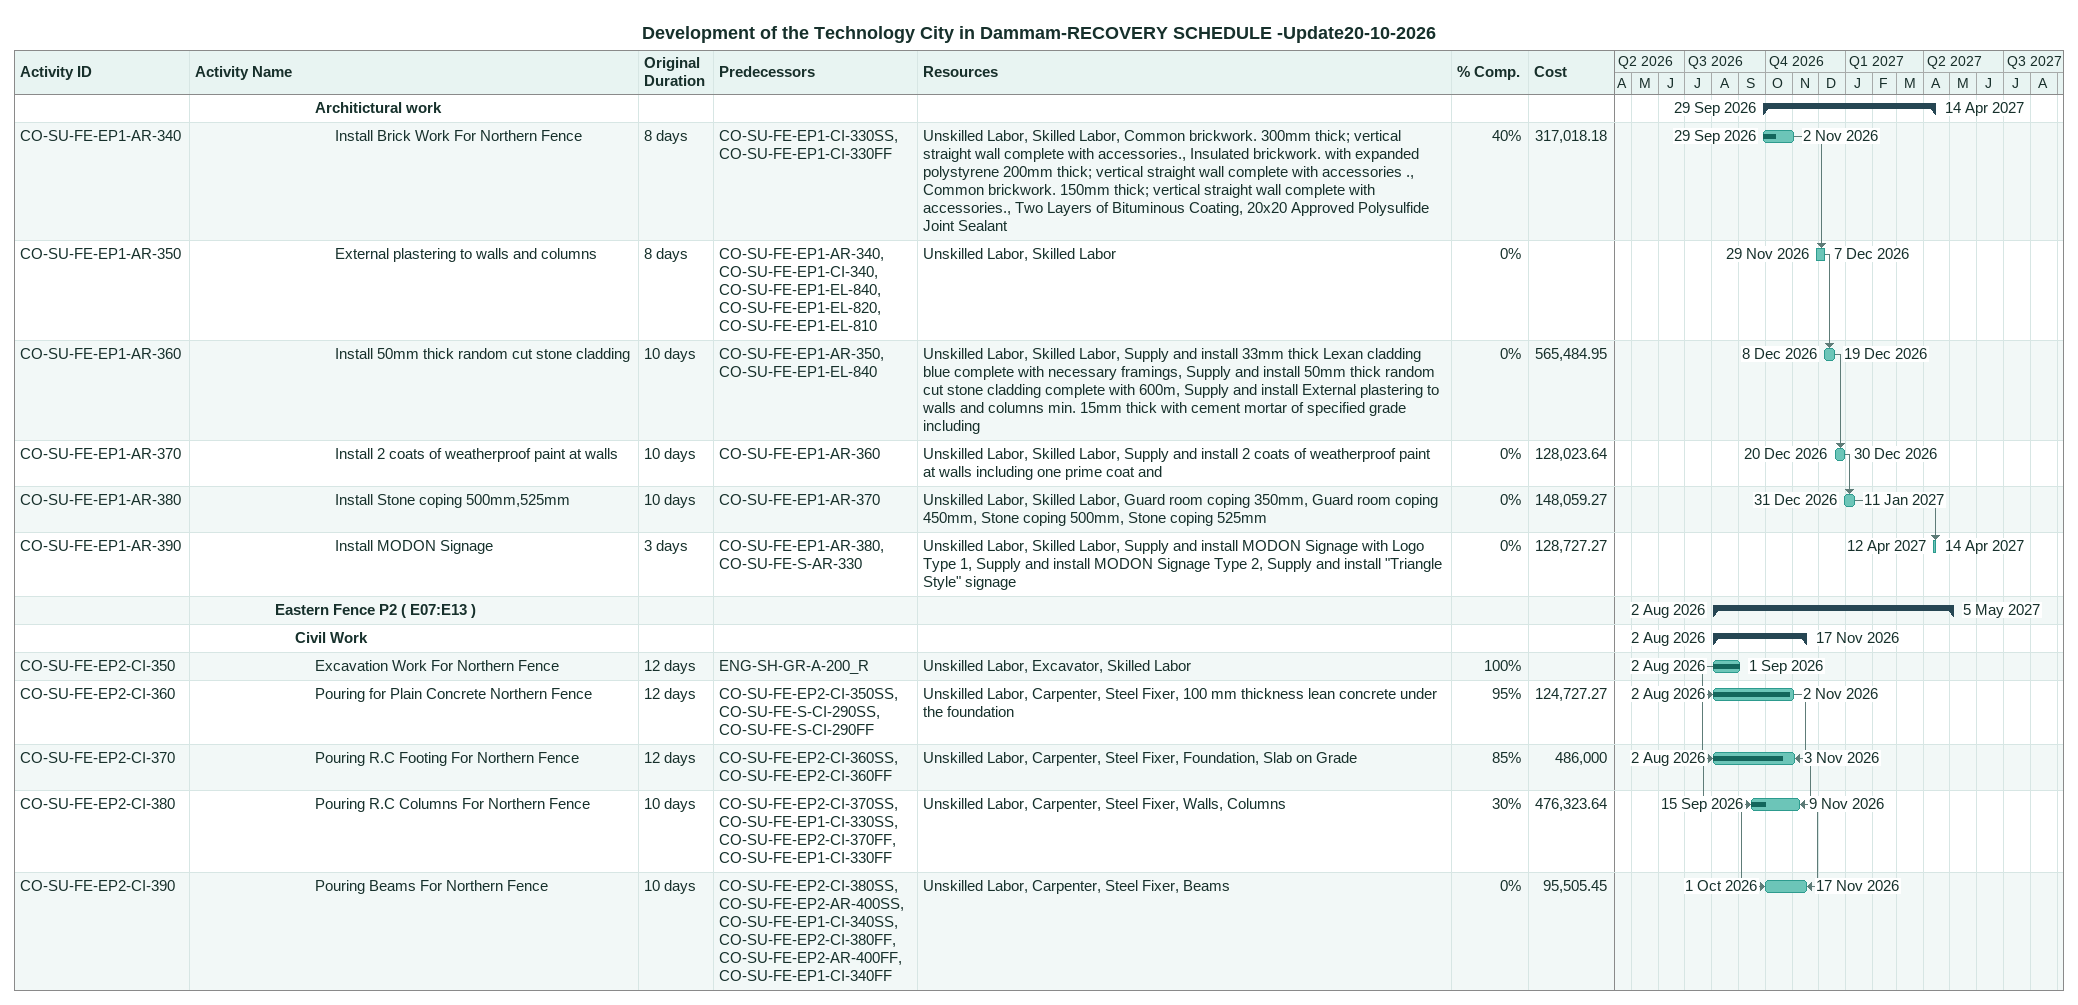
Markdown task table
Development of the Technology City in Dammam-RECOVERY SCHEDULE -Update20-10-2026

| ID | Level | Task | Original duration | Start | Finish | Predecessors | Resources | % complete | Cost |
|---|---|---|---|---|---|---|---|---|---|
|  | 7 | **Architictural work** |  | 2026-09-29 | 2027-04-14 |  |  |  |  |
| CO-SU-FE-EP1-AR-340 | 8 | Install Brick Work For Northern Fence | 8d | 2026-09-29 | 2026-11-02 | CO-SU-FE-EP1-CI-330SS, CO-SU-FE-EP1-CI-330FF | Unskilled Labor, Skilled Labor, Common brickwork. 300mm thick; vertical straight wall complete with accessories., Insulated brickwork. with expanded polystyrene 200mm thick; vertical straight wall complete with accessories ., Common brickwork. 150mm thick; vertical straight wall complete with accessories., Two Layers of Bituminous Coating, 20x20 Approved Polysulfide Joint Sealant | 40 | 317018.18 |
| CO-SU-FE-EP1-AR-350 | 8 | External plastering to walls and columns | 8d | 2026-11-29 | 2026-12-07 | CO-SU-FE-EP1-AR-340, CO-SU-FE-EP1-CI-340, CO-SU-FE-EP1-EL-840, CO-SU-FE-EP1-EL-820, CO-SU-FE-EP1-EL-810 | Unskilled Labor, Skilled Labor | 0 |  |
| CO-SU-FE-EP1-AR-360 | 8 | Install 50mm thick random cut stone cladding | 10d | 2026-12-08 | 2026-12-19 | CO-SU-FE-EP1-AR-350, CO-SU-FE-EP1-EL-840 | Unskilled Labor, Skilled Labor, Supply and install 33mm thick Lexan cladding blue complete with necessary framings, Supply and install 50mm thick random cut stone cladding complete with 600m, Supply and install External plastering to walls and columns min. 15mm thick with cement mortar of specified grade including | 0 | 565484.95 |
| CO-SU-FE-EP1-AR-370 | 8 | Install 2 coats of weatherproof paint at walls | 10d | 2026-12-20 | 2026-12-30 | CO-SU-FE-EP1-AR-360 | Unskilled Labor, Skilled Labor, Supply and install 2 coats of weatherproof paint at walls including one prime coat and | 0 | 128023.64 |
| CO-SU-FE-EP1-AR-380 | 8 | Install Stone coping 500mm,525mm | 10d | 2026-12-31 | 2027-01-11 | CO-SU-FE-EP1-AR-370 | Unskilled Labor, Skilled Labor, Guard room coping 350mm, Guard room coping 450mm, Stone coping 500mm, Stone coping 525mm | 0 | 148059.27 |
| CO-SU-FE-EP1-AR-390 | 8 | Install MODON Signage | 3d | 2027-04-12 | 2027-04-14 | CO-SU-FE-EP1-AR-380, CO-SU-FE-S-AR-330 | Unskilled Labor, Skilled Labor, Supply and install MODON Signage with Logo Type 1, Supply and install MODON Signage Type 2, Supply and install "Triangle Style" signage | 0 | 128727.27 |
|  | 5 | **Eastern Fence P2 ( E07:E13 )** |  | 2026-08-02 | 2027-05-05 |  |  |  |  |
|  | 6 | **Civil Work** |  | 2026-08-02 | 2026-11-17 |  |  |  |  |
| CO-SU-FE-EP2-CI-350 | 7 | Excavation Work For Northern Fence | 12d | 2026-08-02 | 2026-09-01 | ENG-SH-GR-A-200_R | Unskilled Labor, Excavator, Skilled Labor | 100 |  |
| CO-SU-FE-EP2-CI-360 | 7 | Pouring for Plain Concrete Northern Fence | 12d | 2026-08-02 | 2026-11-02 | CO-SU-FE-EP2-CI-350SS, CO-SU-FE-S-CI-290SS, CO-SU-FE-S-CI-290FF | Unskilled Labor, Carpenter, Steel Fixer, 100 mm thickness lean concrete under the foundation | 95 | 124727.27 |
| CO-SU-FE-EP2-CI-370 | 7 | Pouring R.C Footing For Northern Fence | 12d | 2026-08-02 | 2026-11-03 | CO-SU-FE-EP2-CI-360SS, CO-SU-FE-EP2-CI-360FF | Unskilled Labor, Carpenter, Steel Fixer, Foundation, Slab on Grade | 85 | 486000 |
| CO-SU-FE-EP2-CI-380 | 7 | Pouring R.C Columns For Northern Fence | 10d | 2026-09-15 | 2026-11-09 | CO-SU-FE-EP2-CI-370SS, CO-SU-FE-EP1-CI-330SS, CO-SU-FE-EP2-CI-370FF, CO-SU-FE-EP1-CI-330FF | Unskilled Labor, Carpenter, Steel Fixer, Walls, Columns | 30 | 476323.64 |
| CO-SU-FE-EP2-CI-390 | 7 | Pouring Beams For Northern Fence | 10d | 2026-10-01 | 2026-11-17 | CO-SU-FE-EP2-CI-380SS, CO-SU-FE-EP2-AR-400SS, CO-SU-FE-EP1-CI-340SS, CO-SU-FE-EP2-CI-380FF, CO-SU-FE-EP2-AR-400FF, CO-SU-FE-EP1-CI-340FF | Unskilled Labor, Carpenter, Steel Fixer, Beams | 0 | 95505.45 |
